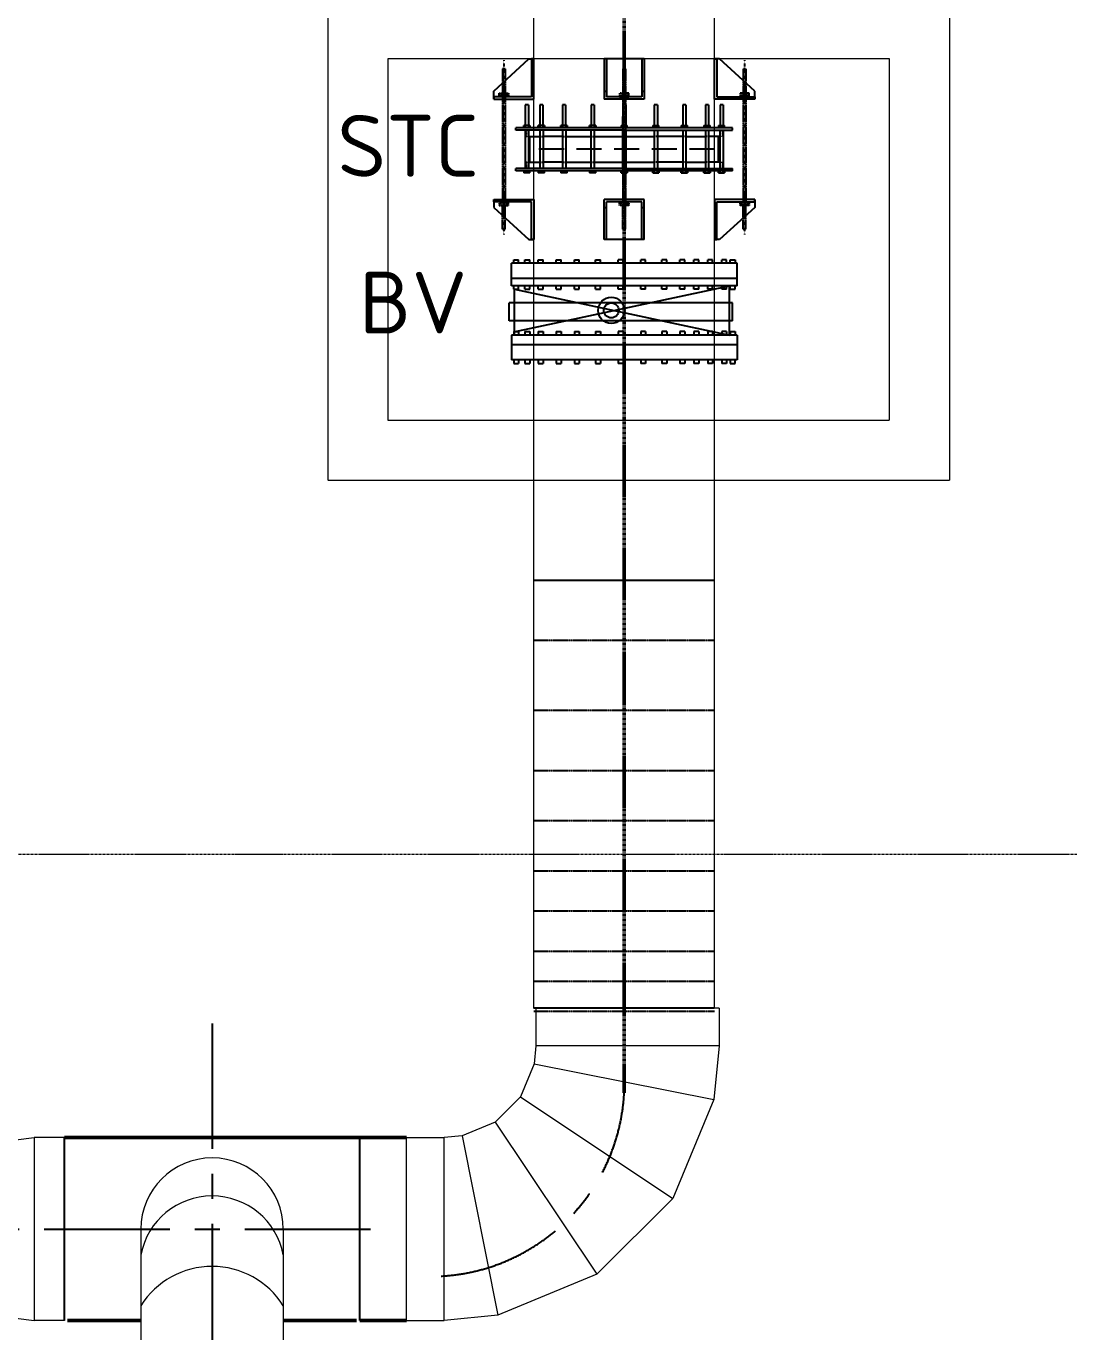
# Model space of a CAD drawing. Header units: inches. Extents: x 0 to 235202, y 0 to 184293.
# Drawn here: x 188156 to 193392, y 118562 to 125070 of the extents above; entities that cross this region are included whole.
import ezdxf
from ezdxf.enums import TextEntityAlignment as Align

# ---------------------------------------------------------------- set-up
doc = ezdxf.new("R2010")
doc.units = ezdxf.units.IN
doc.header["$MEASUREMENT"] = 0
for name, pattern in [('CENTER', [2, 1.25, -0.25, 0.25, -0.25]), ('HIDDEN', [0.375, 0.25, -0.125]), ('PHANTOM2', [1.25, 0.625, -0.125, 0.125, -0.125, 0.125, -0.125])]:
    doc.linetypes.add(name, pattern=pattern)
for name, color, linetype, lineweight in [('.5', 8, 'Continuous', 0), ('DIM', 251, 'Continuous', 0), ('hid', 8, 'HIDDEN', 0)]:
    doc.layers.add(name, color=color, linetype=linetype, lineweight=lineweight)
for name, color, linetype in [('1', 1, 'CENTER'), ('2', 2, 'HIDDEN'), ('GRID_TXT45', 4, 'Continuous'), ('M-X-BKGD', 8, 'Continuous'), ('sleeve type coupling', 1, 'Continuous'), ('text', 3, 'Continuous'), ('WINDOW ELEV', 3, 'Continuous')]:
    doc.layers.add(name, color=color, linetype=linetype)
doc.styles.add('ISO', font='isocpeur.ttf')
doc.styles.add('SIMPLEX', font='simplex.shx')

# ---------------------------------------------------------------- blocks, each defined once
blk = doc.blocks.new('FLOOR PLAN REV 2')
at = {"layer": '.5', "color": 8, "linetype": 'CENTER', "ltscale": 10}
blk.add_line((118917.3, 220768), (54403.1, 220768), dxfattribs=at)
at = {"color": 8}
for p, q in [((116011.8, 224573), (116186.8, 224733)), ((116186.8, 224733), (116211.8, 224733)), ((116211.8, 224733), (116199.8, 224733)), ((116199.8, 224733), (116199.8, 224545)), ((116211.8, 224533), (116211.8, 224733)), ((116561.8, 224733), (116561.8, 224533)), ((116761.8, 224733), (116561.8, 224733)), ((116573.8, 224733), (116573.8, 224545)), ((116749.8, 224733), (116749.8, 224545)), ((116761.8, 224733), (116761.8, 224533)), ((117136.8, 224733), (117111.8, 224733)), ((117111.8, 224733), (117123.8, 224733)), ((117111.8, 224533), (117111.8, 224733)), ((117123.8, 224733), (117123.8, 224545)), ((117311.8, 224573), (117136.8, 224733)), ((116011.8, 224533), (116011.8, 224573)), ((116199.8, 224545), (116011.8, 224545)), ((116011.8, 224545), (116011.8, 224533)), ((116011.8, 224533), (116211.8, 224533)), ((116561.8, 224573), (116573.8, 224573)), ((116761.8, 224533), (116561.8, 224533)), ((116749.8, 224545), (116573.8, 224545)), ((116749.8, 224573), (116761.8, 224573)), ((117311.8, 224533), (117111.8, 224533)), ((117123.8, 224545), (117311.8, 224545)), ((117311.8, 224533), (117311.8, 224573)), ((117311.8, 224545), (117311.8, 224533)), ((116011.8, 224032.6), (116011.8, 223992.6)), ((116011.8, 224020.6), (116011.8, 224032.6)), ((116011.8, 224032.6), (116211.8, 224032.6)), ((116199.8, 224020.6), (116011.8, 224020.6)), ((116199.8, 223832.6), (116199.8, 224020.6)), ((116211.8, 224032.6), (116211.8, 223832.6)), ((116561.8, 223832.6), (116561.8, 224032.6)), ((116761.8, 224032.6), (116561.8, 224032.6)), ((116573.8, 223832.6), (116573.8, 224020.6)), ((116749.8, 224020.6), (116573.8, 224020.6)), ((116749.8, 223832.6), (116749.8, 224020.6)), ((116761.8, 223832.6), (116761.8, 224032.6)), ((117311.8, 224032.6), (117111.8, 224032.6)), ((117111.8, 224032.6), (117111.8, 223832.6)), ((117123.8, 223832.6), (117123.8, 224020.6)), ((117123.8, 224020.6), (117311.8, 224020.6)), ((117311.8, 224032.6), (117311.8, 223992.6)), ((117311.8, 224020.6), (117311.8, 224032.6)), ((116011.8, 223992.6), (116186.8, 223832.6)), ((116561.8, 223992.6), (116573.8, 223992.6)), ((116749.8, 223992.6), (116761.8, 223992.6)), ((117311.8, 223992.6), (117136.8, 223832.6)), ((116186.8, 223832.6), (116211.8, 223832.6)), ((116211.8, 223832.6), (116199.8, 223832.6)), ((116761.8, 223832.6), (116561.8, 223832.6)), ((117136.8, 223832.6), (117111.8, 223832.6)), ((117111.8, 223832.6), (117123.8, 223832.6)), ((117224.3, 223715), (116099.3, 223715)), ((116099.3, 223603), (116099.3, 223715)), ((116111.4, 223732.2), (116135.7, 223732.2)), ((116111.4, 223715), (116111.4, 223732.2)), ((116135.7, 223715), (116135.7, 223732.2)), ((116166.9, 223732.2), (116191.1, 223732.2)), ((116166.9, 223715), (116166.9, 223732.2)), ((116191.1, 223715), (116191.1, 223732.2)), ((116232.9, 223732.2), (116257.2, 223732.2)), ((116232.9, 223715), (116232.9, 223732.2)), ((116257.2, 223715), (116257.2, 223732.2)), ((116323.2, 223732.2), (116347.4, 223732.2)), ((116323.2, 223715), (116323.2, 223732.2)), ((116347.4, 223715), (116347.4, 223732.2)), ((116413.5, 223732.2), (116437.7, 223732.2)), ((116413.5, 223715), (116413.5, 223732.2)), ((116437.7, 223715), (116437.7, 223732.2)), ((116518.6, 223732.2), (116542.8, 223732.2)), ((116518.6, 223715), (116518.6, 223732.2)), ((116542.8, 223715), (116542.8, 223732.2)), ((116631.4, 223715), (116631.4, 223732.2)), ((116655.7, 223732.2), (116631.4, 223732.2)), ((116655.7, 223715), (116655.7, 223732.2)), ((116744.2, 223715), (116744.2, 223732.2)), ((116768.5, 223732.2), (116744.2, 223732.2)), ((116768.5, 223715), (116768.5, 223732.2)), ((116849.4, 223715), (116849.4, 223732.2)), ((116873.6, 223732.2), (116849.4, 223732.2)), ((116873.6, 223715), (116873.6, 223732.2)), ((116939.6, 223715), (116939.6, 223732.2)), ((116963.9, 223732.2), (116939.6, 223732.2)), ((116963.9, 223715), (116963.9, 223732.2)), ((117008.9, 223715), (117008.9, 223732.2)), ((117033.2, 223732.2), (117008.9, 223732.2)), ((117033.2, 223715), (117033.2, 223732.2)), ((117078.2, 223715), (117078.2, 223732.2)), ((117102.4, 223732.2), (117078.2, 223732.2)), ((117102.4, 223715), (117102.4, 223732.2)), ((117147.5, 223715), (117147.5, 223732.2)), ((117171.7, 223732.2), (117147.5, 223732.2)), ((117171.7, 223715), (117171.7, 223732.2)), ((117189.7, 223715), (117189.7, 223732.2)), ((117189.7, 223732.2), (117213.9, 223732.2)), ((117213.9, 223732.2), (117213.9, 223715)), ((117224.3, 223603), (117224.3, 223715)), ((117224.3, 223639), (116099.3, 223639)), ((117224.3, 223603), (116099.3, 223603)), ((116111.4, 223373.3), (117186.8, 223603)), ((116111.4, 223585.8), (116111.4, 223603)), ((116111.4, 223585.8), (116135.7, 223585.8)), ((116114.8, 223585.8), (117186.8, 223357)), ((116114.8, 223356.1), (116114.8, 223585.8)), ((116135.7, 223585.8), (116135.7, 223603)), ((116166.9, 223585.8), (116166.9, 223603)), ((116166.9, 223585.8), (116191.1, 223585.8)), ((116191.1, 223585.8), (116191.1, 223603)), ((116232.9, 223585.8), (116232.9, 223603)), ((116232.9, 223585.8), (116257.2, 223585.8)), ((116257.2, 223585.8), (116257.2, 223603)), ((116323.2, 223585.8), (116323.2, 223603)), ((116323.2, 223585.8), (116347.4, 223585.8)), ((116347.4, 223585.8), (116347.4, 223603)), ((116413.5, 223585.8), (116413.5, 223603)), ((116413.5, 223585.8), (116437.7, 223585.8)), ((116437.7, 223585.8), (116437.7, 223603)), ((116518.6, 223585.8), (116518.6, 223603)), ((116518.6, 223585.8), (116542.8, 223585.8)), ((116542.8, 223585.8), (116542.8, 223603)), ((116631.4, 223585.8), (116631.4, 223603)), ((116655.7, 223585.8), (116631.4, 223585.8)), ((116655.7, 223585.8), (116655.7, 223603)), ((116744.2, 223585.8), (116744.2, 223603)), ((116768.5, 223585.8), (116744.2, 223585.8)), ((116768.5, 223585.8), (116768.5, 223603)), ((116849.4, 223585.8), (116849.4, 223603)), ((116873.6, 223585.8), (116849.4, 223585.8)), ((116873.6, 223585.8), (116873.6, 223603)), ((116939.6, 223585.8), (116939.6, 223603)), ((116963.9, 223585.8), (116939.6, 223585.8)), ((116963.9, 223585.8), (116963.9, 223603)), ((117008.9, 223585.8), (117008.9, 223603)), ((117033.2, 223585.8), (117008.9, 223585.8)), ((117033.2, 223585.8), (117033.2, 223603)), ((117078.2, 223585.8), (117078.2, 223603)), ((117102.4, 223585.8), (117078.2, 223585.8)), ((117102.4, 223585.8), (117102.4, 223603)), ((117147.5, 223585.8), (117147.5, 223603)), ((117171.7, 223585.8), (117147.5, 223585.8)), ((117171.7, 223585.8), (117171.7, 223603)), ((117186.8, 223357), (117186.8, 223603)), ((117189.7, 223585.8), (117189.7, 223603)), ((117189.7, 223585.8), (117213.9, 223585.8)), ((117213.9, 223585.8), (117213.9, 223603)), ((116099.3, 223357), (116099.3, 223233)), ((117224.3, 223357), (116099.3, 223357)), ((116111.4, 223374.2), (116135.7, 223374.2)), ((116111.4, 223374.2), (116111.4, 223357)), ((116135.7, 223374.2), (116135.7, 223357)), ((116166.9, 223374.2), (116191.1, 223374.2)), ((116166.9, 223374.2), (116166.9, 223357)), ((116191.1, 223374.2), (116191.1, 223357)), ((116232.9, 223374.2), (116257.2, 223374.2)), ((116232.9, 223374.2), (116232.9, 223357)), ((116257.2, 223374.2), (116257.2, 223357)), ((116323.2, 223374.2), (116347.4, 223374.2)), ((116323.2, 223374.2), (116323.2, 223357)), ((116347.4, 223374.2), (116347.4, 223357)), ((116413.5, 223374.2), (116437.7, 223374.2)), ((116413.5, 223374.2), (116413.5, 223357)), ((116437.7, 223374.2), (116437.7, 223357)), ((116518.6, 223374.2), (116542.8, 223374.2)), ((116518.6, 223374.2), (116518.6, 223357)), ((116542.8, 223374.2), (116542.8, 223357)), ((116631.4, 223374.2), (116631.4, 223357)), ((116655.7, 223374.2), (116631.4, 223374.2)), ((116655.7, 223374.2), (116655.7, 223357)), ((116744.2, 223374.2), (116744.2, 223357)), ((116768.5, 223374.2), (116744.2, 223374.2)), ((116768.5, 223374.2), (116768.5, 223357)), ((116849.4, 223374.2), (116849.4, 223357)), ((116873.6, 223374.2), (116849.4, 223374.2)), ((116873.6, 223374.2), (116873.6, 223357)), ((116939.6, 223374.2), (116939.6, 223357)), ((116963.9, 223374.2), (116939.6, 223374.2)), ((116963.9, 223374.2), (116963.9, 223357)), ((117008.9, 223374.2), (117008.9, 223357)), ((117033.2, 223374.2), (117008.9, 223374.2)), ((117033.2, 223374.2), (117033.2, 223357)), ((117078.2, 223374.2), (117078.2, 223357)), ((117102.4, 223374.2), (117078.2, 223374.2)), ((117102.4, 223374.2), (117102.4, 223357)), ((117147.5, 223374.2), (117147.5, 223357)), ((117171.7, 223374.2), (117147.5, 223374.2)), ((117171.7, 223374.2), (117171.7, 223357)), ((117189.7, 223374.2), (117189.7, 223357)), ((117189.7, 223374.2), (117213.9, 223374.2)), ((117213.9, 223374.2), (117213.9, 223357)), ((117224.3, 223357), (117224.3, 223233)), ((117224.3, 223309), (116099.3, 223309)), ((117224.3, 223233), (116099.3, 223233)), ((116111.4, 223233), (116111.4, 223215.8)), ((116135.7, 223233), (116135.7, 223215.8)), ((116166.9, 223233), (116166.9, 223215.8)), ((116191.1, 223233), (116191.1, 223215.8)), ((116232.9, 223233), (116232.9, 223215.8)), ((116257.2, 223233), (116257.2, 223215.8)), ((116323.2, 223233), (116323.2, 223215.8)), ((116347.4, 223233), (116347.4, 223215.8)), ((116413.5, 223233), (116413.5, 223215.8)), ((116437.7, 223233), (116437.7, 223215.8)), ((116518.6, 223233), (116518.6, 223215.8)), ((116542.8, 223233), (116542.8, 223215.8)), ((116631.4, 223233), (116631.4, 223215.8)), ((116655.7, 223233), (116655.7, 223215.8)), ((116744.2, 223233), (116744.2, 223215.8)), ((116768.5, 223233), (116768.5, 223215.8)), ((116849.4, 223233), (116849.4, 223215.8)), ((116873.6, 223233), (116873.6, 223215.8)), ((116939.6, 223233), (116939.6, 223215.8)), ((116963.9, 223233), (116963.9, 223215.8)), ((117008.9, 223233), (117008.9, 223215.8)), ((117033.2, 223233), (117033.2, 223215.8)), ((117078.2, 223233), (117078.2, 223215.8)), ((117102.4, 223233), (117102.4, 223215.8)), ((117147.5, 223233), (117147.5, 223215.8)), ((117171.7, 223233), (117171.7, 223215.8)), ((117189.7, 223233), (117189.7, 223215.8)), ((117213.9, 223215.8), (117213.9, 223233)), ((116111.4, 223215.8), (116135.7, 223215.8)), ((116166.9, 223215.8), (116191.1, 223215.8)), ((116232.9, 223215.8), (116257.2, 223215.8)), ((116323.2, 223215.8), (116347.4, 223215.8)), ((116413.5, 223215.8), (116437.7, 223215.8)), ((116518.6, 223215.8), (116542.8, 223215.8)), ((116655.7, 223215.8), (116631.4, 223215.8)), ((116768.5, 223215.8), (116744.2, 223215.8)), ((116873.6, 223215.8), (116849.4, 223215.8)), ((116963.9, 223215.8), (116939.6, 223215.8)), ((117033.2, 223215.8), (117008.9, 223215.8)), ((117102.4, 223215.8), (117078.2, 223215.8)), ((117171.7, 223215.8), (117147.5, 223215.8)), ((117189.7, 223215.8), (117213.9, 223215.8))]:
    blk.add_line(p, q, dxfattribs=at)
at = {"color": 8, "linetype": 'HIDDEN'}
for p, q in [((117029.8, 223517.4), (116088, 223517.4)), ((116088, 223427.1), (116088, 223517.4)), ((117201.4, 223517.4), (117029.8, 223517.4)), ((117201.4, 223427.1), (117201.4, 223517.4)), ((117029.8, 223427.1), (116088, 223427.1)), ((117201.4, 223427.1), (117029.8, 223427.1))]:
    blk.add_line(p, q, dxfattribs=at)
at = {"color": 8, "linetype": 'CENTER', "ltscale": 500}
for p, q in [((114608.1, 219926.6), (114608.1, 213482)), ((112772, 218901.5), (115516.7, 218901.5))]:
    blk.add_line(p, q, dxfattribs=at)
at = {"color": 8}
for radius in [65.7, 37.5]:
    blk.add_circle((116597.3, 223480), radius, dxfattribs=at)
at = {"color": 8, "linetype": 'CENTER', "ltscale": 500}
blk.add_arc((115696.6, 219631.8), 966.5, 273.10331, 356.89669, dxfattribs=at)
at = {"layer": '1', "color": 8, "linetype": 'CENTER', "ltscale": 0.09}
for p, q in [((116061.8, 224727.1), (116061.8, 223857.4)), ((117261.8, 224727.1), (117261.8, 223857.4)), ((116661.8, 223882.6), (116661.8, 224683))]:
    blk.add_line(p, q, dxfattribs=at)
at = {"layer": '1', "color": 8}
for p, q in [((116055.2, 224683), (116055.2, 224020.6)), ((116055.2, 224683), (116055.2, 224562.2)), ((116068.4, 224683), (116055.2, 224683)), ((116068.4, 224683), (116068.4, 224020.6)), ((116068.4, 224683), (116068.4, 224562.2)), ((116655.2, 224683), (116655.2, 224020.6)), ((116655.2, 224683), (116655.2, 224562.2)), ((116655.2, 224683), (116668.4, 224683)), ((116655.2, 224683), (116668.4, 224683)), ((116668.4, 224683), (116668.4, 224020.6)), ((116668.4, 224683), (116668.4, 224562.2)), ((117255.2, 224683), (117255.2, 224020.6)), ((117255.2, 224683), (117255.2, 224562.2)), ((117268.4, 224683), (117255.2, 224683)), ((117268.4, 224683), (117268.4, 224020.6)), ((117268.4, 224683), (117268.4, 224562.2)), ((116068.4, 224619.6), (116055.2, 224619.6)), ((116068.4, 224619.6), (116055.2, 224619.6)), ((116068.4, 224615.5), (116055.2, 224615.5)), ((116068.4, 224615.5), (116055.2, 224615.5)), ((116068.4, 224615.5), (116055.2, 224615.5)), ((116068.4, 224615.5), (116055.2, 224615.5)), ((116068.4, 224611.4), (116055.2, 224611.4)), ((116068.4, 224611.4), (116055.2, 224611.4)), ((116068.4, 224607.6), (116055.2, 224607.6)), ((116068.4, 224607.6), (116055.2, 224607.6)), ((116068.4, 224603.5), (116055.2, 224603.5)), ((116068.4, 224603.5), (116055.2, 224603.5)), ((116068.4, 224603.5), (116055.2, 224603.5)), ((116068.4, 224603.5), (116055.2, 224603.5)), ((116068.4, 224599.4), (116055.2, 224599.4)), ((116068.4, 224599.4), (116055.2, 224599.4)), ((116068.4, 224595.3), (116055.2, 224595.3)), ((116068.4, 224595.3), (116055.2, 224595.3)), ((116068.4, 224591.2), (116055.2, 224591.2)), ((116068.4, 224591.2), (116055.2, 224591.2)), ((116068.4, 224587.2), (116055.2, 224587.2)), ((116068.4, 224587.2), (116055.2, 224587.2)), ((116655.2, 224619.6), (116668.4, 224619.6)), ((116655.2, 224619.6), (116668.4, 224619.6)), ((116655.2, 224615.5), (116668.4, 224615.5)), ((116655.2, 224615.5), (116668.4, 224615.5)), ((116655.2, 224615.5), (116668.4, 224615.5)), ((116655.2, 224615.5), (116668.4, 224615.5)), ((116655.2, 224611.4), (116668.4, 224611.4)), ((116655.2, 224611.4), (116668.4, 224611.4)), ((116655.2, 224607.6), (116668.4, 224607.6)), ((116655.2, 224607.6), (116668.4, 224607.6)), ((116655.2, 224603.5), (116668.4, 224603.5)), ((116655.2, 224603.5), (116668.4, 224603.5)), ((116655.2, 224603.5), (116668.4, 224603.5)), ((116655.2, 224603.5), (116668.4, 224603.5)), ((116655.2, 224599.4), (116668.4, 224599.4)), ((116655.2, 224599.4), (116668.4, 224599.4)), ((116655.2, 224595.3), (116668.4, 224595.3)), ((116655.2, 224595.3), (116668.4, 224595.3)), ((116655.2, 224591.2), (116668.4, 224591.2)), ((116655.2, 224591.2), (116668.4, 224591.2)), ((116655.2, 224587.2), (116668.4, 224587.2)), ((116655.2, 224587.2), (116668.4, 224587.2)), ((117255.2, 224619.6), (117268.4, 224619.6)), ((117255.2, 224619.6), (117268.4, 224619.6)), ((117255.2, 224615.5), (117268.4, 224615.5)), ((117255.2, 224615.5), (117268.4, 224615.5)), ((117255.2, 224615.5), (117268.4, 224615.5)), ((117255.2, 224615.5), (117268.4, 224615.5)), ((117255.2, 224611.4), (117268.4, 224611.4)), ((117255.2, 224611.4), (117268.4, 224611.4)), ((117255.2, 224607.6), (117268.4, 224607.6)), ((117255.2, 224607.6), (117268.4, 224607.6)), ((117255.2, 224603.5), (117268.4, 224603.5)), ((117255.2, 224603.5), (117268.4, 224603.5)), ((117255.2, 224603.5), (117268.4, 224603.5)), ((117255.2, 224603.5), (117268.4, 224603.5)), ((117255.2, 224599.4), (117268.4, 224599.4)), ((117255.2, 224599.4), (117268.4, 224599.4)), ((117255.2, 224595.3), (117268.4, 224595.3)), ((117255.2, 224595.3), (117268.4, 224595.3)), ((117255.2, 224591.2), (117268.4, 224591.2)), ((117255.2, 224591.2), (117268.4, 224591.2)), ((117255.2, 224587.2), (117268.4, 224587.2)), ((117255.2, 224587.2), (117268.4, 224587.2)), ((116039, 224545), (116039, 224562.2)), ((116039, 224562.2), (116084.5, 224562.2)), ((116039, 224545), (116039, 224562.2)), ((116039, 224562.2), (116084.5, 224562.2)), ((116084.5, 224545), (116039, 224545)), ((116084.5, 224545), (116039, 224545)), ((116047.2, 224562.2), (116047.2, 224545)), ((116047.2, 224562.2), (116047.2, 224545)), ((116068.4, 224583.1), (116055.2, 224583.1)), ((116068.4, 224583.1), (116055.2, 224583.1)), ((116068.4, 224579), (116055.2, 224579)), ((116068.4, 224579), (116055.2, 224579)), ((116068.4, 224574.9), (116055.2, 224574.9)), ((116068.4, 224574.9), (116055.2, 224574.9)), ((116068.4, 224570.8), (116055.2, 224570.8)), ((116068.4, 224570.8), (116055.2, 224570.8)), ((116068.4, 224566.7), (116055.2, 224566.7)), ((116068.4, 224566.7), (116055.2, 224566.7)), ((116068.4, 224562.6), (116055.2, 224562.6)), ((116068.4, 224562.6), (116055.2, 224562.6)), ((116068.4, 224542.2), (116055.2, 224542.2)), ((116068.4, 224542.2), (116055.2, 224542.2)), ((116068.4, 224538.1), (116055.2, 224538.1)), ((116068.4, 224538.1), (116055.2, 224538.1)), ((116068.4, 224534), (116055.2, 224534)), ((116068.4, 224534), (116055.2, 224534)), ((116068.4, 224530), (116055.2, 224530)), ((116068.4, 224530), (116055.2, 224530)), ((116068.4, 224525.9), (116055.2, 224525.9)), ((116068.4, 224525.9), (116055.2, 224525.9)), ((116068.4, 224521.8), (116055.2, 224521.8)), ((116068.4, 224521.8), (116055.2, 224521.8)), ((116076.4, 224562.2), (116076.4, 224545)), ((116076.4, 224562.2), (116076.4, 224545)), ((116084.5, 224562.2), (116084.5, 224545)), ((116084.5, 224562.2), (116084.5, 224545)), ((116684.5, 224562.2), (116639, 224562.2)), ((116639, 224562.2), (116639, 224545)), ((116684.5, 224562.2), (116639, 224562.2)), ((116639, 224562.2), (116639, 224545)), ((116639, 224545), (116684.5, 224545)), ((116639, 224545), (116684.5, 224545)), ((116647.2, 224562.2), (116647.2, 224545)), ((116647.2, 224562.2), (116647.2, 224545)), ((116655.2, 224583.1), (116668.4, 224583.1)), ((116655.2, 224583.1), (116668.4, 224583.1)), ((116655.2, 224579), (116668.4, 224579)), ((116655.2, 224579), (116668.4, 224579)), ((116655.2, 224574.9), (116668.4, 224574.9)), ((116655.2, 224574.9), (116668.4, 224574.9)), ((116655.2, 224570.8), (116668.4, 224570.8)), ((116655.2, 224570.8), (116668.4, 224570.8)), ((116655.2, 224566.7), (116668.4, 224566.7)), ((116655.2, 224566.7), (116668.4, 224566.7)), ((116655.2, 224562.6), (116668.4, 224562.6)), ((116655.2, 224562.6), (116668.4, 224562.6)), ((116655.2, 224542.2), (116668.4, 224542.2)), ((116655.2, 224542.2), (116668.4, 224542.2)), ((116655.2, 224538.1), (116668.4, 224538.1)), ((116655.2, 224538.1), (116668.4, 224538.1)), ((116655.2, 224534), (116668.4, 224534)), ((116655.2, 224534), (116668.4, 224534)), ((116655.2, 224530), (116668.4, 224530)), ((116655.2, 224530), (116668.4, 224530)), ((116655.2, 224525.9), (116668.4, 224525.9)), ((116655.2, 224525.9), (116668.4, 224525.9)), ((116655.2, 224521.8), (116668.4, 224521.8)), ((116655.2, 224521.8), (116668.4, 224521.8)), ((116676.4, 224562.2), (116676.4, 224545)), ((116676.4, 224562.2), (116676.4, 224545)), ((116684.5, 224545), (116684.5, 224562.2)), ((116684.5, 224545), (116684.5, 224562.2)), ((117284.5, 224562.2), (117239, 224562.2)), ((117239, 224562.2), (117239, 224545)), ((117284.5, 224562.2), (117239, 224562.2)), ((117239, 224562.2), (117239, 224545)), ((117239, 224545), (117284.5, 224545)), ((117239, 224545), (117284.5, 224545)), ((117247.2, 224562.2), (117247.2, 224545)), ((117247.2, 224562.2), (117247.2, 224545)), ((117255.2, 224583.1), (117268.4, 224583.1)), ((117255.2, 224583.1), (117268.4, 224583.1)), ((117255.2, 224579), (117268.4, 224579)), ((117255.2, 224579), (117268.4, 224579)), ((117255.2, 224574.9), (117268.4, 224574.9)), ((117255.2, 224574.9), (117268.4, 224574.9)), ((117255.2, 224570.8), (117268.4, 224570.8)), ((117255.2, 224570.8), (117268.4, 224570.8)), ((117255.2, 224566.7), (117268.4, 224566.7)), ((117255.2, 224566.7), (117268.4, 224566.7)), ((117255.2, 224562.6), (117268.4, 224562.6)), ((117255.2, 224562.6), (117268.4, 224562.6)), ((117255.2, 224542.2), (117268.4, 224542.2)), ((117255.2, 224542.2), (117268.4, 224542.2)), ((117255.2, 224538.1), (117268.4, 224538.1)), ((117255.2, 224538.1), (117268.4, 224538.1)), ((117255.2, 224534), (117268.4, 224534)), ((117255.2, 224534), (117268.4, 224534)), ((117255.2, 224530), (117268.4, 224530)), ((117255.2, 224530), (117268.4, 224530)), ((117255.2, 224525.9), (117268.4, 224525.9)), ((117255.2, 224525.9), (117268.4, 224525.9)), ((117255.2, 224521.8), (117268.4, 224521.8)), ((117255.2, 224521.8), (117268.4, 224521.8)), ((117276.4, 224562.2), (117276.4, 224545)), ((117276.4, 224562.2), (117276.4, 224545)), ((117284.5, 224545), (117284.5, 224562.2)), ((117284.5, 224545), (117284.5, 224562.2)), ((116068.4, 224517.7), (116055.2, 224517.7)), ((116068.4, 224517.7), (116055.2, 224517.7)), ((116068.4, 224513.6), (116055.2, 224513.6)), ((116068.4, 224513.6), (116055.2, 224513.6)), ((116655.2, 224517.7), (116668.4, 224517.7)), ((116655.2, 224517.7), (116668.4, 224517.7)), ((116655.2, 224513.6), (116668.4, 224513.6)), ((116655.2, 224513.6), (116668.4, 224513.6)), ((117255.2, 224517.7), (117268.4, 224517.7)), ((117255.2, 224517.7), (117268.4, 224517.7)), ((117255.2, 224513.6), (117268.4, 224513.6)), ((117255.2, 224513.6), (117268.4, 224513.6)), ((116039, 224020.6), (116039, 224003.4)), ((116084.5, 224020.6), (116039, 224020.6)), ((116039, 224020.6), (116039, 224003.4)), ((116084.5, 224020.6), (116039, 224020.6)), ((116039, 224003.4), (116084.5, 224003.4)), ((116039, 224003.4), (116084.5, 224003.4)), ((116047.2, 224003.4), (116047.2, 224020.6)), ((116047.2, 224003.4), (116047.2, 224020.6)), ((116068.4, 224052), (116055.2, 224052)), ((116068.4, 224052), (116055.2, 224052)), ((116068.4, 224047.9), (116055.2, 224047.9)), ((116068.4, 224047.9), (116055.2, 224047.9)), ((116068.4, 224043.8), (116055.2, 224043.8)), ((116068.4, 224043.8), (116055.2, 224043.8)), ((116068.4, 224039.7), (116055.2, 224039.7)), ((116068.4, 224039.7), (116055.2, 224039.7)), ((116068.4, 224035.6), (116055.2, 224035.6)), ((116068.4, 224035.6), (116055.2, 224035.6)), ((116068.4, 224031.5), (116055.2, 224031.5)), ((116068.4, 224031.5), (116055.2, 224031.5)), ((116068.4, 224027.5), (116055.2, 224027.5)), ((116068.4, 224027.5), (116055.2, 224027.5)), ((116068.4, 224023.4), (116055.2, 224023.4)), ((116068.4, 224023.4), (116055.2, 224023.4)), ((116055.2, 223882.6), (116055.2, 224003.4)), ((116068.4, 224002.9), (116055.2, 224002.9)), ((116068.4, 224002.9), (116055.2, 224002.9)), ((116068.4, 223882.6), (116068.4, 224003.4)), ((116076.4, 224003.4), (116076.4, 224020.6)), ((116076.4, 224003.4), (116076.4, 224020.6)), ((116084.5, 224003.4), (116084.5, 224020.6)), ((116084.5, 224003.4), (116084.5, 224020.6)), ((116639, 224003.4), (116639, 224020.6)), ((116639, 224020.6), (116684.5, 224020.6)), ((116639, 224003.4), (116639, 224020.6)), ((116639, 224020.6), (116684.5, 224020.6)), ((116684.5, 224003.4), (116639, 224003.4)), ((116684.5, 224003.4), (116639, 224003.4)), ((116647.2, 224003.4), (116647.2, 224020.6)), ((116647.2, 224003.4), (116647.2, 224020.6)), ((116655.2, 224052), (116668.4, 224052)), ((116655.2, 224052), (116668.4, 224052)), ((116655.2, 224047.9), (116668.4, 224047.9)), ((116655.2, 224047.9), (116668.4, 224047.9)), ((116655.2, 224043.8), (116668.4, 224043.8)), ((116655.2, 224043.8), (116668.4, 224043.8)), ((116655.2, 224039.7), (116668.4, 224039.7)), ((116655.2, 224039.7), (116668.4, 224039.7)), ((116655.2, 224035.6), (116668.4, 224035.6)), ((116655.2, 224035.6), (116668.4, 224035.6)), ((116655.2, 224031.5), (116668.4, 224031.5)), ((116655.2, 224031.5), (116668.4, 224031.5)), ((116655.2, 224027.5), (116668.4, 224027.5)), ((116655.2, 224027.5), (116668.4, 224027.5)), ((116655.2, 224023.4), (116668.4, 224023.4)), ((116655.2, 224023.4), (116668.4, 224023.4)), ((116655.2, 223882.6), (116655.2, 224003.4)), ((116655.2, 224002.9), (116668.4, 224002.9)), ((116655.2, 224002.9), (116668.4, 224002.9)), ((116668.4, 223882.6), (116668.4, 224003.4)), ((116676.4, 224003.4), (116676.4, 224020.6)), ((116676.4, 224003.4), (116676.4, 224020.6)), ((116684.5, 224020.6), (116684.5, 224003.4)), ((116684.5, 224020.6), (116684.5, 224003.4)), ((117239, 224003.4), (117239, 224020.6)), ((117239, 224020.6), (117284.5, 224020.6)), ((117239, 224003.4), (117239, 224020.6)), ((117239, 224020.6), (117284.5, 224020.6)), ((117284.5, 224003.4), (117239, 224003.4)), ((117284.5, 224003.4), (117239, 224003.4)), ((117247.2, 224003.4), (117247.2, 224020.6)), ((117247.2, 224003.4), (117247.2, 224020.6)), ((117255.2, 224052), (117268.4, 224052)), ((117255.2, 224052), (117268.4, 224052)), ((117255.2, 224047.9), (117268.4, 224047.9)), ((117255.2, 224047.9), (117268.4, 224047.9)), ((117255.2, 224043.8), (117268.4, 224043.8)), ((117255.2, 224043.8), (117268.4, 224043.8)), ((117255.2, 224039.7), (117268.4, 224039.7)), ((117255.2, 224039.7), (117268.4, 224039.7)), ((117255.2, 224035.6), (117268.4, 224035.6)), ((117255.2, 224035.6), (117268.4, 224035.6)), ((117255.2, 224031.5), (117268.4, 224031.5)), ((117255.2, 224031.5), (117268.4, 224031.5)), ((117255.2, 224027.5), (117268.4, 224027.5)), ((117255.2, 224027.5), (117268.4, 224027.5)), ((117255.2, 224023.4), (117268.4, 224023.4)), ((117255.2, 224023.4), (117268.4, 224023.4)), ((117255.2, 223882.6), (117255.2, 224003.4)), ((117255.2, 224002.9), (117268.4, 224002.9)), ((117255.2, 224002.9), (117268.4, 224002.9)), ((117268.4, 223882.6), (117268.4, 224003.4)), ((117276.4, 224003.4), (117276.4, 224020.6)), ((117276.4, 224003.4), (117276.4, 224020.6)), ((117284.5, 224020.6), (117284.5, 224003.4)), ((117284.5, 224020.6), (117284.5, 224003.4)), ((116068.4, 223998.8), (116055.2, 223998.8)), ((116068.4, 223998.8), (116055.2, 223998.8)), ((116068.4, 223994.8), (116055.2, 223994.8)), ((116068.4, 223994.8), (116055.2, 223994.8)), ((116068.4, 223990.7), (116055.2, 223990.7)), ((116068.4, 223990.7), (116055.2, 223990.7)), ((116068.4, 223986.6), (116055.2, 223986.6)), ((116068.4, 223986.6), (116055.2, 223986.6)), ((116068.4, 223982.5), (116055.2, 223982.5)), ((116068.4, 223982.5), (116055.2, 223982.5)), ((116068.4, 223978.4), (116055.2, 223978.4)), ((116068.4, 223978.4), (116055.2, 223978.4)), ((116068.4, 223974.3), (116055.2, 223974.3)), ((116068.4, 223974.3), (116055.2, 223974.3)), ((116068.4, 223970.2), (116055.2, 223970.2)), ((116068.4, 223970.2), (116055.2, 223970.2)), ((116068.4, 223966.2), (116055.2, 223966.2)), ((116068.4, 223966.2), (116055.2, 223966.2)), ((116068.4, 223962.1), (116055.2, 223962.1)), ((116068.4, 223962.1), (116055.2, 223962.1)), ((116068.4, 223962.1), (116055.2, 223962.1)), ((116068.4, 223962.1), (116055.2, 223962.1)), ((116068.4, 223958), (116055.2, 223958)), ((116068.4, 223958), (116055.2, 223958)), ((116068.4, 223954.2), (116055.2, 223954.2)), ((116068.4, 223954.2), (116055.2, 223954.2)), ((116068.4, 223950.1), (116055.2, 223950.1)), ((116068.4, 223950.1), (116055.2, 223950.1)), ((116068.4, 223950.1), (116055.2, 223950.1)), ((116068.4, 223950.1), (116055.2, 223950.1)), ((116068.4, 223946), (116055.2, 223946)), ((116068.4, 223946), (116055.2, 223946)), ((116655.2, 223998.8), (116668.4, 223998.8)), ((116655.2, 223998.8), (116668.4, 223998.8)), ((116655.2, 223994.8), (116668.4, 223994.8)), ((116655.2, 223994.8), (116668.4, 223994.8)), ((116655.2, 223990.7), (116668.4, 223990.7)), ((116655.2, 223990.7), (116668.4, 223990.7)), ((116655.2, 223986.6), (116668.4, 223986.6)), ((116655.2, 223986.6), (116668.4, 223986.6)), ((116655.2, 223982.5), (116668.4, 223982.5)), ((116655.2, 223982.5), (116668.4, 223982.5)), ((116655.2, 223978.4), (116668.4, 223978.4)), ((116655.2, 223978.4), (116668.4, 223978.4)), ((116655.2, 223974.3), (116668.4, 223974.3)), ((116655.2, 223974.3), (116668.4, 223974.3)), ((116655.2, 223970.2), (116668.4, 223970.2)), ((116655.2, 223970.2), (116668.4, 223970.2)), ((116655.2, 223966.2), (116668.4, 223966.2)), ((116655.2, 223966.2), (116668.4, 223966.2)), ((116655.2, 223962.1), (116668.4, 223962.1)), ((116655.2, 223962.1), (116668.4, 223962.1)), ((116655.2, 223962.1), (116668.4, 223962.1)), ((116655.2, 223962.1), (116668.4, 223962.1)), ((116655.2, 223958), (116668.4, 223958)), ((116655.2, 223958), (116668.4, 223958)), ((116655.2, 223954.2), (116668.4, 223954.2)), ((116655.2, 223954.2), (116668.4, 223954.2)), ((116655.2, 223950.1), (116668.4, 223950.1)), ((116655.2, 223950.1), (116668.4, 223950.1)), ((116655.2, 223950.1), (116668.4, 223950.1)), ((116655.2, 223950.1), (116668.4, 223950.1)), ((116655.2, 223946), (116668.4, 223946)), ((116655.2, 223946), (116668.4, 223946)), ((117255.2, 223998.8), (117268.4, 223998.8)), ((117255.2, 223998.8), (117268.4, 223998.8)), ((117255.2, 223994.8), (117268.4, 223994.8)), ((117255.2, 223994.8), (117268.4, 223994.8)), ((117255.2, 223990.7), (117268.4, 223990.7)), ((117255.2, 223990.7), (117268.4, 223990.7)), ((117255.2, 223986.6), (117268.4, 223986.6)), ((117255.2, 223986.6), (117268.4, 223986.6)), ((117255.2, 223982.5), (117268.4, 223982.5)), ((117255.2, 223982.5), (117268.4, 223982.5)), ((117255.2, 223978.4), (117268.4, 223978.4)), ((117255.2, 223978.4), (117268.4, 223978.4)), ((117255.2, 223974.3), (117268.4, 223974.3)), ((117255.2, 223974.3), (117268.4, 223974.3)), ((117255.2, 223970.2), (117268.4, 223970.2)), ((117255.2, 223970.2), (117268.4, 223970.2)), ((117255.2, 223966.2), (117268.4, 223966.2)), ((117255.2, 223966.2), (117268.4, 223966.2)), ((117255.2, 223962.1), (117268.4, 223962.1)), ((117255.2, 223962.1), (117268.4, 223962.1)), ((117255.2, 223962.1), (117268.4, 223962.1)), ((117255.2, 223962.1), (117268.4, 223962.1)), ((117255.2, 223958), (117268.4, 223958)), ((117255.2, 223958), (117268.4, 223958)), ((116068.4, 223882.6), (116055.2, 223882.6)), ((116655.2, 223882.6), (116668.4, 223882.6)), ((116655.2, 223882.6), (116668.4, 223882.6)), ((117268.4, 223882.6), (117255.2, 223882.6)), ((116211.8, 221836.9), (117111.8, 221836.9)), ((116211.8, 221486.9), (117111.8, 221486.9)), ((116211.8, 221186.9), (117111.8, 221186.9)), ((116211.8, 220936.9), (117111.8, 220936.9)), ((116211.8, 220686.9), (117111.8, 220686.9)), ((116211.8, 220486.9), (117111.8, 220486.9)), ((116211.8, 220286.9), (117111.8, 220286.9)), ((116211.8, 220136.9), (117111.8, 220136.9)), ((116211.8, 219986.9), (117111.8, 219986.9))]:
    blk.add_line(p, q, dxfattribs=at)
at = {"layer": '1', "color": 8, "linetype": 'HIDDEN', "ltscale": 0.009}
for p, q in [((116055.2, 224545), (116055.2, 224562.2)), ((116068.4, 224558.6), (116055.2, 224558.6)), ((116068.4, 224558.6), (116055.2, 224558.6)), ((116068.4, 224554.5), (116055.2, 224554.5)), ((116068.4, 224554.5), (116055.2, 224554.5)), ((116068.4, 224550.4), (116055.2, 224550.4)), ((116068.4, 224550.4), (116055.2, 224550.4)), ((116068.4, 224546.3), (116055.2, 224546.3)), ((116068.4, 224546.3), (116055.2, 224546.3)), ((116068.4, 224545), (116068.4, 224562.2)), ((116655.2, 224545), (116655.2, 224562.2)), ((116655.2, 224558.6), (116668.4, 224558.6)), ((116655.2, 224558.6), (116668.4, 224558.6)), ((116655.2, 224554.5), (116668.4, 224554.5)), ((116655.2, 224554.5), (116668.4, 224554.5)), ((116655.2, 224550.4), (116668.4, 224550.4)), ((116655.2, 224550.4), (116668.4, 224550.4)), ((116655.2, 224546.3), (116668.4, 224546.3)), ((116655.2, 224546.3), (116668.4, 224546.3)), ((116668.4, 224545), (116668.4, 224562.2)), ((117255.2, 224545), (117255.2, 224562.2)), ((117255.2, 224558.6), (117268.4, 224558.6)), ((117255.2, 224558.6), (117268.4, 224558.6)), ((117255.2, 224554.5), (117268.4, 224554.5)), ((117255.2, 224554.5), (117268.4, 224554.5)), ((117255.2, 224550.4), (117268.4, 224550.4)), ((117255.2, 224550.4), (117268.4, 224550.4)), ((117255.2, 224546.3), (117268.4, 224546.3)), ((117255.2, 224546.3), (117268.4, 224546.3)), ((117268.4, 224545), (117268.4, 224562.2)), ((116055.2, 224020.6), (116055.2, 224003.4)), ((116068.4, 224019.3), (116055.2, 224019.3)), ((116068.4, 224019.3), (116055.2, 224019.3)), ((116068.4, 224015.2), (116055.2, 224015.2)), ((116068.4, 224015.2), (116055.2, 224015.2)), ((116068.4, 224011.1), (116055.2, 224011.1)), ((116068.4, 224011.1), (116055.2, 224011.1)), ((116068.4, 224007), (116055.2, 224007)), ((116068.4, 224007), (116055.2, 224007)), ((116068.4, 224020.6), (116068.4, 224003.4)), ((116655.2, 224020.6), (116655.2, 224003.4)), ((116655.2, 224019.3), (116668.4, 224019.3)), ((116655.2, 224019.3), (116668.4, 224019.3)), ((116655.2, 224015.2), (116668.4, 224015.2)), ((116655.2, 224015.2), (116668.4, 224015.2)), ((116655.2, 224011.1), (116668.4, 224011.1)), ((116655.2, 224011.1), (116668.4, 224011.1)), ((116655.2, 224007), (116668.4, 224007)), ((116655.2, 224007), (116668.4, 224007)), ((116668.4, 224020.6), (116668.4, 224003.4)), ((117255.2, 224020.6), (117255.2, 224003.4)), ((117255.2, 224019.3), (117268.4, 224019.3)), ((117255.2, 224019.3), (117268.4, 224019.3)), ((117255.2, 224015.2), (117268.4, 224015.2)), ((117255.2, 224015.2), (117268.4, 224015.2)), ((117255.2, 224011.1), (117268.4, 224011.1)), ((117255.2, 224011.1), (117268.4, 224011.1)), ((117255.2, 224007), (117268.4, 224007)), ((117255.2, 224007), (117268.4, 224007)), ((117268.4, 224020.6), (117268.4, 224003.4))]:
    blk.add_line(p, q, dxfattribs=at)
at = {"layer": '2', "color": 8, "linetype": 'HIDDEN', "ltscale": 500}
blk.add_line((117111.8, 224282.7), (116211.8, 224282.9), dxfattribs=at)
at = {"layer": '2', "color": 8}
for p, q in [((117111.8, 222133), (116211.8, 222133)), ((117111.8, 220003), (116211.8, 220003)), ((113872.1, 218445.2), (113872.1, 219357.9)), ((115344.1, 218445.2), (115344.1, 219357.9))]:
    blk.add_line(p, q, dxfattribs=at)
at = {"layer": 'DIM', "color": 8, "linetype": 'PHANTOM2', "lineweight": 50, "ltscale": 20}
blk.add_line((116661.8, 237173.2), (116661.8, 219579.5), dxfattribs=at)
at = {"layer": 'DIM', "color": 8}
for p, q in [((116211.8, 223576.7), (116211.8, 234964.4)), ((117111.8, 223576.7), (117111.8, 234964.4)), ((116221.4, 220003), (116221.4, 219814.3)), ((117134.2, 220003), (116221.4, 220003)), ((117134.2, 220003), (117134.2, 219814.3)), ((116221.4, 219814.3), (116212.6, 219725.3)), ((117134.2, 219814.3), (116221.4, 219814.3)), ((117134.2, 219814.3), (117107.8, 219547.2)), ((116212.6, 219725.3), (116144.4, 219560.8)), ((116212.6, 219725.3), (117107.8, 219547.2)), ((116144.4, 219560.8), (116018.5, 219434.8)), ((116144.4, 219560.8), (116903.4, 219053.6)), ((117107.8, 219547.2), (116903.4, 219053.6)), ((116018.5, 219434.8), (115854, 219366.7)), ((116018.5, 219434.8), (116525.6, 218675.9)), ((113872.1, 219357.9), (113872.1, 218445.2)), ((115576.3, 219357.9), (115765, 219357.9)), ((115576.3, 218445.1), (115576.3, 219357.9)), ((115854, 219366.7), (115765, 219357.9)), ((115765, 218445.1), (115765, 219357.9)), ((115854, 219366.7), (116032.1, 218471.4)), ((116903.4, 219053.6), (116525.6, 218675.9)), ((114253.3, 218901.1), (114253.3, 218008)), ((114962.9, 218901.1), (114962.9, 218008)), ((116525.6, 218675.9), (116032.1, 218471.4)), ((112922.1, 218546.8), (113722.1, 218445.2)), ((116032.1, 218471.4), (115765, 218445.1)), ((113872.1, 218445.2), (113722.1, 218445.2)), ((115576.3, 218445.1), (115765, 218445.1))]:
    blk.add_line(p, q, dxfattribs=at)
at = {"layer": 'DIM', "color": 8, "linetype": 'HIDDEN', "ltscale": 7}
for p, q in [((115184.1, 225033), (115184.1, 222633)), ((118284.1, 222633), (118284.1, 225033)), ((117984.1, 224733), (115484.1, 224733)), ((115484.1, 224733), (115484.1, 222933)), ((117984.1, 222933), (117984.1, 224733)), ((115484.1, 222933), (117984.1, 222933)), ((115184.1, 222633), (118284.1, 222633))]:
    blk.add_line(p, q, dxfattribs=at)
at = {"layer": 'DIM', "color": 8, "ltscale": 2000}
for p, q in [((117111.8, 220003), (117111.8, 223750.9)), ((116211.8, 220001.2), (116211.8, 223659.1))]:
    blk.add_line(p, q, dxfattribs=at)
at = {"layer": 'DIM', "color": 8, "ltscale": 200}
for p, q in [((112922.1, 219256.3), (113722.1, 219357.9)), ((113872.1, 219357.9), (113722.1, 219357.9)), ((113722.1, 219357.9), (113722.1, 218445.2))]:
    blk.add_line(p, q, dxfattribs=at)
at = {"layer": 'DIM', "color": 8, "lineweight": 50}
for p, q in [((113872.1, 219357.9), (115344.1, 219357.9)), ((115344.1, 219357.9), (115576.3, 219357.9)), ((113888.1, 218445.2), (114253.3, 218445.2)), ((115328.1, 218445.2), (114962.9, 218445.2)), ((115344.1, 218445.2), (115576.3, 218445.2))]:
    blk.add_line(p, q, dxfattribs=at)
at = {"layer": 'DIM', "color": 8}
for centre, radius, start, end in [((114608.1, 218901.1), 354.8, 0, 180), ((114608.1, 218704.9), 361.4, 10.9356, 169.0644), ((114608.1, 218295.6), 419.5, 32.25363, 147.74637)]:
    blk.add_arc(centre, radius, start, end, dxfattribs=at)
at = {"layer": 'hid', "color": 8, "ltscale": 0.1}
for p, q in [((116174.4, 224378.5), (116174.4, 224346.5)), ((116174.4, 224346.5), (116184.7, 224346.5)), ((117149.2, 224346.5), (117138.8, 224346.5)), ((117149.2, 224378.5), (117149.2, 224346.5)), ((116184.7, 224219.1), (116174.4, 224219.1)), ((116174.4, 224219.1), (116174.4, 224187.1)), ((117138.8, 224219.1), (117149.2, 224219.1)), ((117149.2, 224219.1), (117149.2, 224187.1))]:
    blk.add_line(p, q, dxfattribs=at)
at = {"layer": 'sleeve type coupling', "color": 8}
for p, q in [((116169, 224505.1), (116169, 224390.5)), ((116184.4, 224505.1), (116169, 224505.1)), ((116184.4, 224505.1), (116184.4, 224390.5)), ((116241.4, 224505.1), (116241.4, 224390.5)), ((116256.9, 224505.1), (116241.4, 224505.1)), ((116256.9, 224505.1), (116256.9, 224390.5)), ((116354.3, 224505.1), (116354.3, 224390.5)), ((116369.7, 224505.1), (116354.3, 224505.1)), ((116369.7, 224505.1), (116369.7, 224390.5)), ((116496.4, 224505.1), (116496.4, 224390.5)), ((116511.9, 224505.1), (116496.4, 224505.1)), ((116511.9, 224505.1), (116511.9, 224390.5)), ((116654.1, 224505.1), (116654, 224390.5)), ((116669.5, 224505.1), (116654.1, 224505.1)), ((116669.5, 224505.1), (116669.5, 224390.5)), ((116811.7, 224505.1), (116811.6, 224390.5)), ((116827.1, 224505.1), (116811.7, 224505.1)), ((116827.1, 224505.1), (116827.1, 224390.5)), ((116953.8, 224505.1), (116953.8, 224390.5)), ((116969.3, 224505.1), (116953.8, 224505.1)), ((116969.3, 224505.1), (116969.2, 224390.5)), ((117066.7, 224505.1), (117066.6, 224390.5)), ((117082.1, 224505.1), (117066.7, 224505.1)), ((117082.1, 224505.1), (117082.1, 224390.5)), ((117154.5, 224505.1), (117139.1, 224505.1)), ((117139.1, 224505.1), (117139.1, 224390.5)), ((117154.5, 224505.1), (117154.5, 224390.5)), ((117201.8, 224390.5), (116121.8, 224390.5)), ((116121.8, 224378.5), (116121.8, 224390.5)), ((116192.1, 224400.8), (116161.3, 224400.8)), ((116161.3, 224390.5), (116161.3, 224400.8)), ((116192.1, 224400.8), (116192.1, 224390.5)), ((116264.6, 224400.8), (116233.7, 224400.8)), ((116233.7, 224390.5), (116233.7, 224400.8)), ((116264.6, 224400.8), (116264.6, 224390.5)), ((116377.4, 224400.8), (116346.6, 224400.8)), ((116346.6, 224390.5), (116346.6, 224400.8)), ((116377.4, 224400.8), (116377.4, 224390.5)), ((116488.7, 224390.5), (116488.7, 224400.8)), ((116519.6, 224400.8), (116488.7, 224400.8)), ((116519.6, 224400.8), (116519.6, 224390.5)), ((116646.3, 224400.8), (116646.3, 224390.5)), ((116646.3, 224400.8), (116677.2, 224400.8)), ((116677.2, 224390.5), (116677.2, 224400.8)), ((116803.9, 224400.8), (116834.8, 224400.8)), ((116803.9, 224400.8), (116803.9, 224390.5)), ((116834.8, 224390.5), (116834.8, 224400.8)), ((116946.1, 224400.8), (116946.1, 224390.5)), ((116946.1, 224400.8), (116977, 224400.8)), ((116977, 224390.5), (116977, 224400.8)), ((117058.9, 224400.8), (117058.9, 224390.5)), ((117058.9, 224400.8), (117089.8, 224400.8)), ((117089.8, 224390.5), (117089.8, 224400.8)), ((117131.4, 224400.8), (117131.4, 224390.5)), ((117131.4, 224400.8), (117162.2, 224400.8)), ((117162.2, 224390.5), (117162.2, 224400.8)), ((117201.8, 224378.5), (117201.8, 224390.5)), ((116661.8, 224378.5), (116121.8, 224378.5)), ((116168.7, 224378.5), (116168.7, 224187.1)), ((116184.7, 224378.5), (116184.7, 224187.1)), ((116184.7, 224346.5), (116241.2, 224346.5)), ((116191.9, 224219.1), (116191.9, 224346.5)), ((116241.2, 224378.5), (116241.2, 224187.1)), ((116257.2, 224378.5), (116257.2, 224187.1)), ((116354, 224346.5), (116257.2, 224346.5)), ((116354, 224378.5), (116354, 224187.1)), ((116370, 224378.5), (116370, 224187.1)), ((116370, 224346.5), (116496.2, 224346.5)), ((116496.2, 224378.5), (116496.2, 224187.1)), ((116512.2, 224378.5), (116512.2, 224187.1)), ((116512.2, 224346.5), (116653.8, 224346.5)), ((116653.8, 224378.5), (116653.8, 224187.1)), ((116661.8, 224378.5), (117201.8, 224378.5)), ((116669.8, 224378.5), (116669.8, 224187.1)), ((116669.8, 224346.5), (116811.4, 224346.5)), ((116811.4, 224378.5), (116811.4, 224187.1)), ((116827.4, 224378.5), (116827.4, 224187.1)), ((116953.5, 224346.5), (116827.4, 224346.5)), ((116953.5, 224378.5), (116953.5, 224187.1)), ((116969.5, 224378.5), (116969.5, 224187.1)), ((116969.5, 224346.5), (117066.4, 224346.5)), ((117066.4, 224378.5), (117066.4, 224187.1)), ((117082.4, 224378.5), (117082.4, 224187.1)), ((117138.8, 224346.5), (117082.4, 224346.5)), ((117131.7, 224219.1), (117131.7, 224346.5)), ((117138.8, 224378.5), (117138.8, 224187.1)), ((117154.8, 224378.5), (117154.8, 224187.1)), ((116184.7, 224219.1), (116241.2, 224219.1)), ((116354, 224219.1), (116257.2, 224219.1)), ((116370, 224219.1), (116496.2, 224219.1)), ((116512.2, 224219.1), (116653.8, 224219.1)), ((116669.8, 224219.1), (116811.4, 224219.1)), ((116953.5, 224219.1), (116827.4, 224219.1)), ((116969.5, 224219.1), (117066.4, 224219.1)), ((117138.8, 224219.1), (117082.4, 224219.1)), ((116121.8, 224175.1), (116121.8, 224187.1)), ((116661.8, 224187.1), (116121.8, 224187.1)), ((117201.8, 224175.1), (116121.8, 224175.1)), ((116161.3, 224175.1), (116161.3, 224164.8)), ((116192.1, 224164.8), (116161.3, 224164.8)), ((116169, 224164.8), (116169, 224175.1)), ((116184.4, 224164.8), (116184.4, 224175.1)), ((116192.1, 224164.8), (116192.1, 224175.1)), ((116233.7, 224175.1), (116233.7, 224164.8)), ((116264.6, 224164.8), (116233.7, 224164.8)), ((116241.4, 224164.8), (116241.4, 224175.1)), ((116256.9, 224164.8), (116256.9, 224175.1)), ((116264.6, 224164.8), (116264.6, 224175.1)), ((116346.6, 224175.1), (116346.6, 224164.8)), ((116377.4, 224164.8), (116346.6, 224164.8)), ((116354.3, 224164.8), (116354.3, 224175.1)), ((116369.7, 224164.8), (116369.7, 224175.1)), ((116377.4, 224164.8), (116377.4, 224175.1)), ((116488.7, 224175.1), (116488.7, 224164.8)), ((116519.6, 224164.8), (116488.7, 224164.8)), ((116496.4, 224164.8), (116496.4, 224175.1)), ((116511.9, 224164.8), (116511.9, 224175.1)), ((116519.6, 224164.8), (116519.6, 224175.1)), ((116646.3, 224164.8), (116646.3, 224175.1)), ((116646.3, 224164.8), (116677.2, 224164.8)), ((116654, 224164.8), (116654, 224175.1)), ((116661.8, 224187.1), (117201.8, 224187.1)), ((116669.5, 224164.8), (116669.5, 224175.1)), ((116677.2, 224175.1), (116677.2, 224164.8)), ((116803.9, 224164.8), (116803.9, 224175.1)), ((116803.9, 224164.8), (116834.8, 224164.8)), ((116811.6, 224164.8), (116811.6, 224175.1)), ((116827.1, 224164.8), (116827.1, 224175.1)), ((116834.8, 224175.1), (116834.8, 224164.8)), ((116946.1, 224164.8), (116946.1, 224175.1)), ((116946.1, 224164.8), (116977, 224164.8)), ((116953.8, 224164.8), (116953.8, 224175.1)), ((116969.2, 224164.8), (116969.2, 224175.1)), ((116977, 224175.1), (116977, 224164.8)), ((117058.9, 224164.8), (117058.9, 224175.1)), ((117058.9, 224164.8), (117089.8, 224164.8)), ((117066.6, 224164.8), (117066.6, 224175.1)), ((117082.1, 224164.8), (117082.1, 224175.1)), ((117089.8, 224175.1), (117089.8, 224164.8)), ((117131.4, 224164.8), (117131.4, 224175.1)), ((117131.4, 224164.8), (117162.2, 224164.8)), ((117139.1, 224164.8), (117139.1, 224175.1)), ((117154.5, 224164.8), (117154.5, 224175.1)), ((117162.2, 224175.1), (117162.2, 224164.8)), ((117201.8, 224175.1), (117201.8, 224187.1))]:
    blk.add_line(p, q, dxfattribs=at)
at = {"layer": 'sleeve type coupling', "color": 8, "linetype": 'HIDDEN', "ltscale": 25}
for p, q in [((116241.2, 224346.5), (116257.2, 224346.5)), ((116241.2, 224346.5), (116257.2, 224346.5)), ((116241.2, 224346.5), (116257.2, 224346.5)), ((116354, 224346.5), (116370, 224346.5)), ((116496.2, 224346.5), (116512.2, 224346.5)), ((116669.8, 224346.5), (116653.8, 224346.5)), ((116827.4, 224346.5), (116811.4, 224346.5)), ((116969.5, 224346.5), (116953.5, 224346.5)), ((117082.4, 224346.5), (117066.4, 224346.5)), ((117082.4, 224346.5), (117066.4, 224346.5)), ((117082.4, 224346.5), (117066.4, 224346.5)), ((116241.2, 224219.1), (116257.2, 224219.1)), ((116241.2, 224219.1), (116257.2, 224219.1)), ((116241.2, 224219.1), (116257.2, 224219.1)), ((116354, 224219.1), (116370, 224219.1)), ((116496.2, 224219.1), (116512.2, 224219.1)), ((116669.8, 224219.1), (116653.8, 224219.1)), ((116827.4, 224219.1), (116811.4, 224219.1)), ((116969.5, 224219.1), (116953.5, 224219.1)), ((117082.4, 224219.1), (117066.4, 224219.1)), ((117082.4, 224219.1), (117066.4, 224219.1)), ((117082.4, 224219.1), (117066.4, 224219.1))]:
    blk.add_line(p, q, dxfattribs=at)
at = {"layer": 'GRID_TXT45', "color": 8, "style": 'SIMPLEX'}
for p in [(53803.1, 233267.6), (53803.1, 227018.5), (53803.1, 220768)]:
    blk.add_attdef('GRD_TXT', text='', height=450, rotation=180, dxfattribs=at).set_placement(p, align=Align.MIDDLE_CENTER)
at = {"layer": 'text', "color": 8, "style": 'ISO'}
for s, p in [('STC', (115232.3, 224146.4)), ('BV', (115340, 223365.3))]:
    blk.add_text(s, height=307.62, dxfattribs=at).set_placement(p)
blk = doc.blocks.new('PLAN REV 1')
at = {"layer": 'WINDOW ELEV', "color": 1}
blk.add_blockref('FLOOR PLAN REV 2', (115854.5, -22751.9), dxfattribs=at)

msp = doc.modelspace()

# ---------------------------------------------------------------- block references
at = {"layer": 'M-X-BKGD', "color": 8}
msp.add_blockref('PLAN REV 1', (-41380, -77074.9), dxfattribs=at)

doc.saveas('drawing.dxf')
